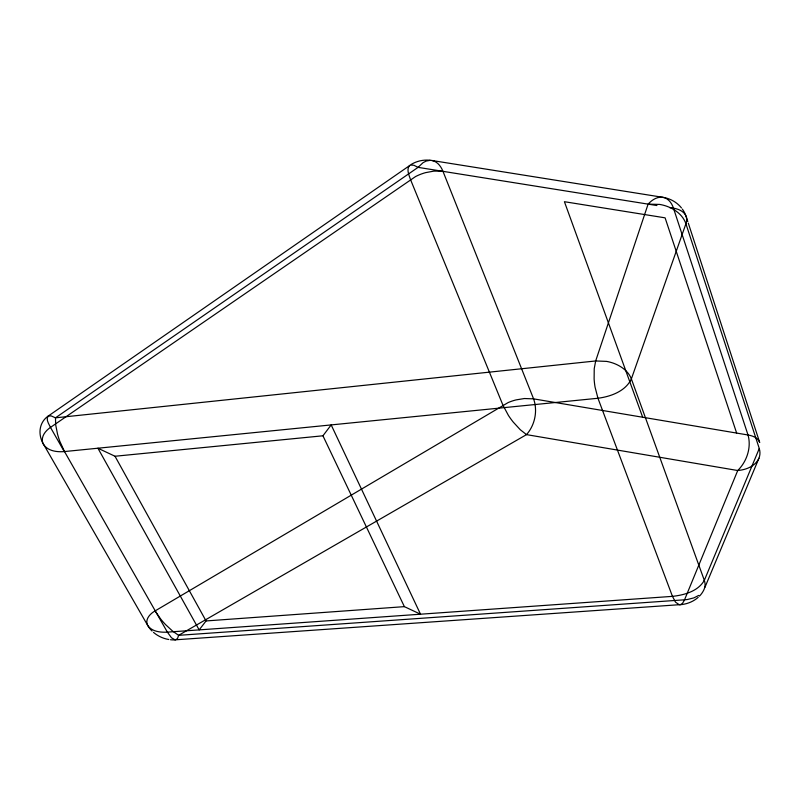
<?xml version="1.0" encoding="UTF-8"?>
<svg xmlns="http://www.w3.org/2000/svg" width="800" height="800" viewBox="0 0 800 800"><rect width="100%" height="100%" fill="white"/><g stroke="black" fill="none" stroke-linecap="round" stroke-linejoin="round"><path stroke-width="1.2" d="M704.33 580.35L631.37 378.9C628.63 371.7 622.03 366.74 615.11 363.85A38.72 34.78 -4.1 0 0 606.56 361.39L595.67 360.96L55.48 417.83L51.16 415.9L48.15 416.11A27.47 22.51 33 0 0 42.43 442.34L147.76 625.52C152 631.72 160.48 632.5 167.37 632.14L672.46 596.36C684.24 595.08 698.09 591.34 704.33 580.35L759.27 448.51L685.92 223.75C683.25 215.87 676.31 210.22 668.85 207.06A41.79 38.79 -21.1 0 0 659.74 204.43L648.1 204.13L418.07 167.36L413.82 165.24L410.38 165.06L48.15 416.11C45.57 419.55 49.02 424.11 50.48 427.4L64.29 451.63M704.93 587.34L758.95 458.21A18.46 15.78 -10.6 0 0 759.22 448.53M758.95 458.21C755.33 466.3 746.04 469.84 737.73 470.52L526.5 434.62L520.26 429.71L513.23 422.07A93.82 85.1 -4.4 0 1 508.42 415.42L502.95 405.21L410.51 179.57C409.11 175.3 406.12 169.36 409.64 165.43M322.94 435.79L331.18 424.92L420.52 614.21L404.38 606.64L206.06 620.94L199.17 629.89L97.92 448.22L115.01 456.25L322.94 435.79L404.38 606.64M698.72 595.42L693.85 597.89L687.38 599.51A30.56 25.32 -3.3 0 1 684.55 599.8L178.62 635.33L172.72 631.21L165.82 624.85A81.93 66.66 21.7 0 1 160.93 619.35L155.06 610.94L508.11 402.59A48.87 43.44 3.4 0 1 516.07 399.9L524.38 398.53L533.58 398.86L748.02 434.99C752.61 435.78 757.99 437.7 759.7 442.48L688.3 223.13M155.06 610.94C150.14 613.64 144.54 619.62 147.76 625.52A25.29 20.07 23 0 0 152.02 631.02M430.18 160.34L426.24 161.04L423.1 162.64L418.07 167.36L55.48 417.83L55.67 424.78L57.52 434.09A89.95 75.66 31 0 0 59.85 441.42L64.5 451.56L167.37 632.14L171.49 637.78L175.03 639.84L680.57 604.62L682.53 603.29L684.34 600.31L737.73 470.52C746.84 461.55 751.56 447.47 748.02 434.99L673.46 208.18C671.91 203.21 668.29 198.17 662.82 197.31L431.78 160.47A30.74 29.96 29.9 0 0 411.15 164.45M662.28 197.24C656.71 196.71 651.68 200.19 648.1 204.13L595.67 360.96L594.23 368.67L594.12 378.97A98.83 87.77 -12.4 0 0 595.05 387.07L597.96 398.26L672.46 596.36L675.5 602.14L679.22 604.73M441.39 171.13L433.84 171.12L425.54 172.65A52.24 50.55 19.6 0 0 415.59 176.54L50.48 427.4C46.21 430.34 42.09 434.87 42.3 440.39A9.87 8.03 33.1 0 0 43.48 444.39C47.96 451.14 57.06 452.23 64.5 451.56L597.96 398.26C610.75 396.56 625.49 391.33 631.37 378.9L685.92 223.75A12.39 11.46 -25.3 0 0 686.28 216.65C683.72 210 675.88 208.24 669.57 207.56M648.56 204.2L656.92 205.54M431.78 160.47C437.33 161.4 441.04 166.41 442.97 171.34L533.58 398.86C537.88 410.83 534.94 425.16 526.5 434.62L178.62 635.33L177.52 638.52L175.47 639.85A25.29 20.07 23 0 1 170.44 639.74M115.01 456.25L206.06 620.94M642.68 417.24L564.41 201.7L665.1 217.84L736.65 433.07M687.8 221.6L686.2 216.67A31.91 29.66 -23.5 0 0 682.35 209.09M662.82 197.31A31.91 29.66 -23.5 0 1 681.46 207.91M168.77 639.51A25.29 20.07 23 0 1 153.49 632.37M699.45 596.14A27.72 22.91 -2.9 0 0 704.23 589.03A17.24 14.21 -3.3 0 0 704.29 580.36M698.2 597.33A27.72 22.91 -2.9 0 1 679.86 604.75"/></g></svg>
